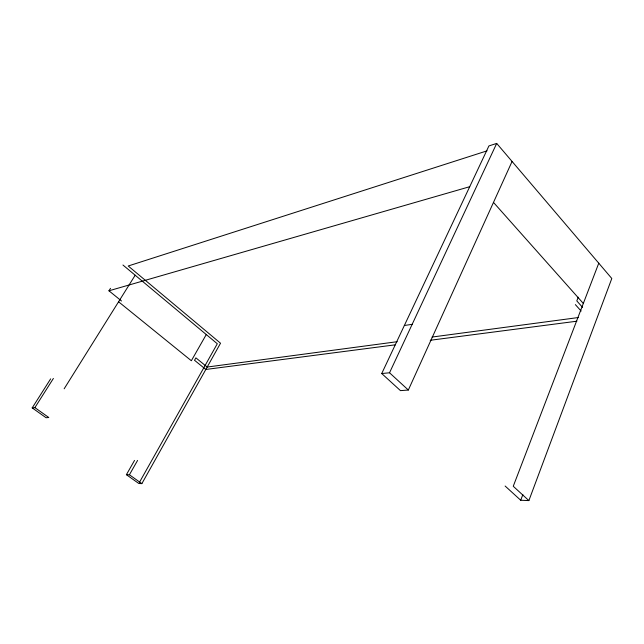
<?xml version="1.0" encoding="UTF-8"?>
<svg xmlns="http://www.w3.org/2000/svg" width="644" height="644" viewBox="0 0 644 644"><rect width="100%" height="100%" fill="white"/><g stroke="black" fill="none" stroke-linecap="round" stroke-linejoin="round"><path stroke-width="0.97" d="M505.121 486.027L520.706 500.243L528.877 500.597L611.8 278.49L496.693 143.403L488.917 145.93L381.731 373.544L400.471 390.634L408.336 390.031L512.069 161.451M520.706 500.243L522.839 494.6M598.767 263.187L513.252 486.268L528.877 500.597M578.24 297.182L576.799 300.901L582.554 307.357M381.731 373.544L389.531 372.779L496.693 143.403M134.54 460.404L126.393 474.692L138.806 483.491L141.865 483.628L220.53 343.22L128.22 265.996L487.041 150.849M139.297 482.622L217.302 343.751L122.956 265.022M126.393 474.692L129.412 474.781L137.583 460.42M206.273 334.55L191.349 360.737L118.577 301.778M64.167 388.783L135.184 275.221M32.2 407.894L34.889 407.628L48.807 417.513L46.062 417.723L32.2 407.894L50.643 378.865M34.889 407.628L53.388 378.447M121.523 300.998L108.957 290.798L110.518 288.335M108.957 290.798L469.718 186.696M404.352 325.494L412.168 324.318M397.211 341.698L207.183 367.048L195.897 357.855L194.52 360.278L205.83 369.463L395.336 344.814M432.035 337.053L578.296 317.548M430.248 340.274L576.871 321.203M129.412 474.781L141.865 483.628M389.531 372.779L408.336 390.031M575.366 304.612L581.138 311.052M493.489 202.409L583.335 303.445"/></g></svg>
